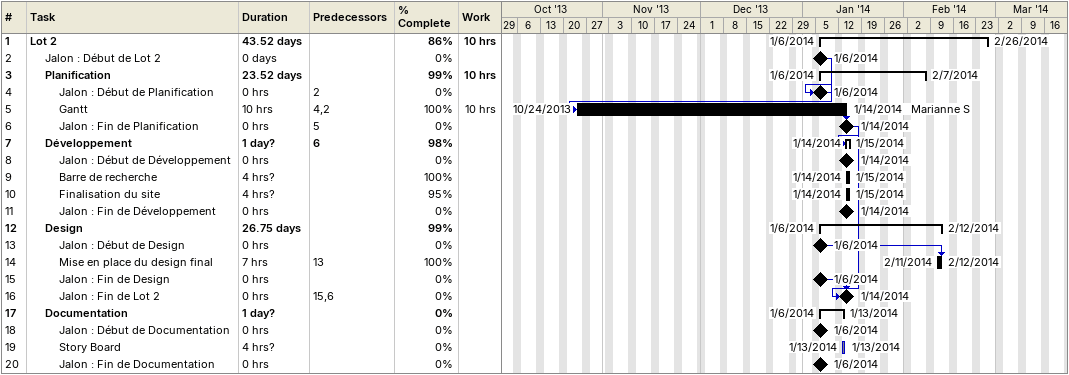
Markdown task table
| ID | Level | Task | Duration | Start | Finish | Predecessors | Resources | % complete | Work (h) |
|---|---|---|---|---|---|---|---|---|---|
| 1 | 1 | **Lot 2** | 43.52d | 2014-01-06 | 2014-02-26 |  |  | 86 | 10 |
| 2 | 2 | Jalon : Début de Lot 2 | 0d | 2014-01-06 | 2014-01-06 |  |  | 0 |  |
| 3 | 2 | **Planification** | 23.52d | 2014-01-06 | 2014-02-07 |  |  | 99 | 10 |
| 4 | 3 | Jalon : Début de Planification | 0h | 2014-01-06 | 2014-01-06 | 2 |  | 0 |  |
| 5 | 3 | Gantt | 10h | 2013-10-24 | 2014-01-14 | 4, 2 | Marianne S | 100 | 10 |
| 6 | 3 | Jalon : Fin de Planification | 0h | 2014-01-14 | 2014-01-14 | 5 |  | 0 |  |
| 7 | 2 | **Développement** | 1d? | 2014-01-14 | 2014-01-15 | 6 |  | 98 |  |
| 8 | 3 | Jalon : Début de Développement | 0h | 2014-01-14 | 2014-01-14 |  |  | 0 |  |
| 9 | 3 | Barre de recherche | 4h? | 2014-01-14 | 2014-01-15 |  |  | 100 |  |
| 10 | 3 | Finalisation du site | 4h? | 2014-01-14 | 2014-01-15 |  |  | 95 |  |
| 11 | 3 | Jalon : Fin de Développement | 0h | 2014-01-14 | 2014-01-14 |  |  | 0 |  |
| 12 | 2 | **Design** | 26.75d | 2014-01-06 | 2014-02-12 |  |  | 99 |  |
| 13 | 3 | Jalon : Début de Design | 0h | 2014-01-06 | 2014-01-06 |  |  | 0 |  |
| 14 | 3 | Mise en place du design final | 7h | 2014-02-11 | 2014-02-12 | 13 |  | 100 |  |
| 15 | 3 | Jalon : Fin de Design | 0h | 2014-01-06 | 2014-01-06 |  |  | 0 |  |
| 16 | 3 | Jalon : Fin de Lot 2 | 0h | 2014-01-14 | 2014-01-14 | 15, 6 |  | 0 |  |
| 17 | 2 | **Documentation** | 1d? | 2014-01-06 | 2014-01-13 |  |  | 0 |  |
| 18 | 3 | Jalon : Début de Documentation | 0h | 2014-01-06 | 2014-01-06 |  |  | 0 |  |
| 19 | 3 | Story Board | 4h? | 2014-01-13 | 2014-01-13 |  |  | 0 |  |
| 20 | 3 | Jalon : Fin de Documentation | 0h | 2014-01-06 | 2014-01-06 |  |  | 0 |  |
